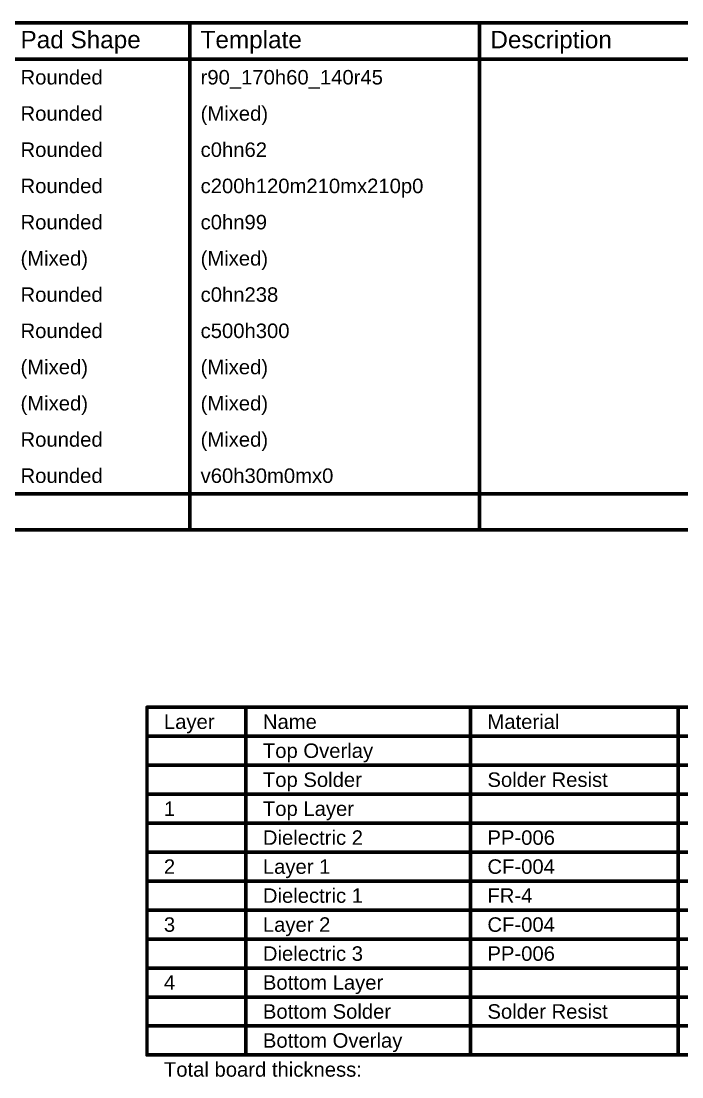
# Model space of a CAD drawing. Header units: inches. Extents: x -2 to 289, y -4 to 187.
# Drawn here: x 150.3 to 219.9, y 75.7 to 186.7 of the extents above; entities that cross this region are included whole.
import ezdxf

# ---------------------------------------------------------------- set-up
doc = ezdxf.new("R2010")
doc.units = ezdxf.units.IN
doc.layers.add('Dimension', color=6, linetype='Continuous')
doc.layers.add('Drill Drawing', color=1, linetype='Continuous')
doc.styles.add('Arial', font='', dxfattribs={"height": 0.2})
doc.styles.get('Arial').set_extended_font_data('Arial')

msp = doc.modelspace()

# ---------------------------------------------------------------- linework, layer by layer
at = {"layer": 'Dimension', "const_width": 0.381}
for points in [[(163.59, 77.98), (163.59, 114.55)], [(163.59, 114.55), (278.88, 114.55)], [(174, 77.98), (174, 114.55)], [(197.62, 77.98), (197.62, 114.55)], [(219.46, 77.98), (219.46, 114.55)], [(163.59, 111.51), (278.88, 111.51)], [(163.59, 108.46), (174, 108.46)], [(174, 108.46), (197.62, 108.46)], [(197.62, 108.46), (219.46, 108.46)], [(219.46, 108.46), (235.96, 108.46)], [(163.59, 105.41), (174, 105.41)], [(174, 105.41), (197.62, 105.41)], [(197.62, 105.41), (219.46, 105.41)], [(219.46, 105.41), (235.96, 105.41)], [(163.59, 102.36), (174, 102.36)], [(174, 102.36), (197.62, 102.36)], [(197.62, 102.36), (219.46, 102.36)], [(219.46, 102.36), (235.96, 102.36)], [(163.59, 99.31), (174, 99.31)], [(174, 99.31), (197.62, 99.31)], [(197.62, 99.31), (219.46, 99.31)], [(219.46, 99.31), (235.96, 99.31)], [(163.59, 96.27), (174, 96.27)], [(174, 96.27), (197.62, 96.27)], [(197.62, 96.27), (219.46, 96.27)], [(219.46, 96.27), (235.96, 96.27)], [(163.59, 93.22), (174, 93.22)], [(174, 93.22), (197.62, 93.22)], [(197.62, 93.22), (219.46, 93.22)], [(219.46, 93.22), (235.96, 93.22)], [(163.59, 90.17), (174, 90.17)], [(174, 90.17), (197.62, 90.17)], [(197.62, 90.17), (219.46, 90.17)], [(219.46, 90.17), (235.96, 90.17)], [(163.59, 87.12), (174, 87.12)], [(174, 87.12), (197.62, 87.12)], [(197.62, 87.12), (219.46, 87.12)], [(219.46, 87.12), (235.96, 87.12)], [(163.59, 84.07), (174, 84.07)], [(174, 84.07), (197.62, 84.07)], [(197.62, 84.07), (219.46, 84.07)], [(219.46, 84.07), (235.96, 84.07)], [(163.59, 81.03), (174, 81.03)], [(174, 81.03), (197.62, 81.03)], [(197.62, 81.03), (219.46, 81.03)], [(219.46, 81.03), (235.96, 81.03)], [(163.59, 77.98), (174, 77.98)], [(174, 77.98), (197.62, 77.98)], [(197.62, 77.98), (219.46, 77.98)], [(219.46, 77.98), (235.96, 77.98)]]:
    msp.add_lwpolyline(points, dxfattribs=at)
at = {"layer": 'Dimension', "const_width": 0.191}
for points in [[(163.5, 114.55, 1), (163.69, 114.55, 1)], [(163.5, 114.55, 1), (163.69, 114.55, 1)], [(173.91, 114.55, 1), (174.1, 114.55, 1)], [(197.52, 114.55, 1), (197.71, 114.55, 1)], [(219.36, 114.55, 1), (219.55, 114.55, 1)], [(163.5, 111.51, 1), (163.69, 111.51, 1)], [(163.5, 108.46, 1), (163.69, 108.46, 1)], [(173.91, 108.46, 1), (174.1, 108.46, 1)], [(173.91, 108.46, 1), (174.1, 108.46, 1)], [(197.52, 108.46, 1), (197.71, 108.46, 1)], [(197.52, 108.46, 1), (197.71, 108.46, 1)], [(219.36, 108.46, 1), (219.55, 108.46, 1)], [(219.36, 108.46, 1), (219.55, 108.46, 1)], [(163.5, 105.41, 1), (163.69, 105.41, 1)], [(173.91, 105.41, 1), (174.1, 105.41, 1)], [(173.91, 105.41, 1), (174.1, 105.41, 1)], [(197.52, 105.41, 1), (197.71, 105.41, 1)], [(197.52, 105.41, 1), (197.71, 105.41, 1)], [(219.36, 105.41, 1), (219.55, 105.41, 1)], [(219.36, 105.41, 1), (219.55, 105.41, 1)], [(163.5, 102.36, 1), (163.69, 102.36, 1)], [(173.91, 102.36, 1), (174.1, 102.36, 1)], [(173.91, 102.36, 1), (174.1, 102.36, 1)], [(197.52, 102.36, 1), (197.71, 102.36, 1)], [(197.52, 102.36, 1), (197.71, 102.36, 1)], [(219.36, 102.36, 1), (219.55, 102.36, 1)], [(219.36, 102.36, 1), (219.55, 102.36, 1)], [(163.5, 99.31, 1), (163.69, 99.31, 1)], [(173.91, 99.31, 1), (174.1, 99.31, 1)], [(173.91, 99.31, 1), (174.1, 99.31, 1)], [(197.52, 99.31, 1), (197.71, 99.31, 1)], [(197.52, 99.31, 1), (197.71, 99.31, 1)], [(219.36, 99.31, 1), (219.55, 99.31, 1)], [(219.36, 99.31, 1), (219.55, 99.31, 1)], [(163.5, 96.27, 1), (163.69, 96.27, 1)], [(173.91, 96.27, 1), (174.1, 96.27, 1)], [(173.91, 96.27, 1), (174.1, 96.27, 1)], [(197.52, 96.27, 1), (197.71, 96.27, 1)], [(197.52, 96.27, 1), (197.71, 96.27, 1)], [(219.36, 96.27, 1), (219.55, 96.27, 1)], [(219.36, 96.27, 1), (219.55, 96.27, 1)], [(163.5, 93.22, 1), (163.69, 93.22, 1)], [(173.91, 93.22, 1), (174.1, 93.22, 1)], [(173.91, 93.22, 1), (174.1, 93.22, 1)], [(197.52, 93.22, 1), (197.71, 93.22, 1)], [(197.52, 93.22, 1), (197.71, 93.22, 1)], [(219.36, 93.22, 1), (219.55, 93.22, 1)], [(219.36, 93.22, 1), (219.55, 93.22, 1)], [(163.5, 90.17, 1), (163.69, 90.17, 1)], [(173.91, 90.17, 1), (174.1, 90.17, 1)], [(173.91, 90.17, 1), (174.1, 90.17, 1)], [(197.52, 90.17, 1), (197.71, 90.17, 1)], [(197.52, 90.17, 1), (197.71, 90.17, 1)], [(219.36, 90.17, 1), (219.55, 90.17, 1)], [(219.36, 90.17, 1), (219.55, 90.17, 1)], [(163.5, 87.12, 1), (163.69, 87.12, 1)], [(173.91, 87.12, 1), (174.1, 87.12, 1)], [(173.91, 87.12, 1), (174.1, 87.12, 1)], [(197.52, 87.12, 1), (197.71, 87.12, 1)], [(197.52, 87.12, 1), (197.71, 87.12, 1)], [(219.36, 87.12, 1), (219.55, 87.12, 1)], [(219.36, 87.12, 1), (219.55, 87.12, 1)], [(163.5, 84.07, 1), (163.69, 84.07, 1)], [(173.91, 84.07, 1), (174.1, 84.07, 1)], [(173.91, 84.07, 1), (174.1, 84.07, 1)], [(197.52, 84.07, 1), (197.71, 84.07, 1)], [(197.52, 84.07, 1), (197.71, 84.07, 1)], [(219.36, 84.07, 1), (219.55, 84.07, 1)], [(219.36, 84.07, 1), (219.55, 84.07, 1)], [(163.5, 81.03, 1), (163.69, 81.03, 1)], [(173.91, 81.03, 1), (174.1, 81.03, 1)], [(173.91, 81.03, 1), (174.1, 81.03, 1)], [(197.52, 81.03, 1), (197.71, 81.03, 1)], [(197.52, 81.03, 1), (197.71, 81.03, 1)], [(219.36, 81.03, 1), (219.55, 81.03, 1)], [(219.36, 81.03, 1), (219.55, 81.03, 1)], [(163.5, 77.98, 1), (163.69, 77.98, 1)], [(163.5, 77.98, 1), (163.69, 77.98, 1)], [(173.91, 77.98, 1), (174.1, 77.98, 1)], [(173.91, 77.98, 1), (174.1, 77.98, 1)], [(173.91, 77.98, 1), (174.1, 77.98, 1)], [(197.52, 77.98, 1), (197.71, 77.98, 1)], [(197.52, 77.98, 1), (197.71, 77.98, 1)], [(197.52, 77.98, 1), (197.71, 77.98, 1)], [(219.36, 77.98, 1), (219.55, 77.98, 1)], [(219.36, 77.98, 1), (219.55, 77.98, 1)], [(219.36, 77.98, 1), (219.55, 77.98, 1)]]:
    msp.add_lwpolyline(points, format="xyb", close=True, dxfattribs=at)
at = {"layer": 'Drill Drawing', "const_width": 0.381}
for points in [[(7.18, 186.54), (289.14, 186.54)], [(168.09, 133.2), (168.09, 186.54)], [(198.56, 133.2), (198.56, 186.54)], [(7.18, 182.73), (289.14, 182.73)], [(7.18, 137.01), (289.14, 137.01)], [(7.18, 133.2), (289.14, 133.2)]]:
    msp.add_lwpolyline(points, dxfattribs=at)
at = {"layer": 'Drill Drawing', "const_width": 0.191}
for points in [[(168, 186.54, 1), (168.19, 186.54, 1)], [(198.47, 186.54, 1), (198.66, 186.54, 1)], [(168, 133.2, 1), (168.19, 133.2, 1)], [(198.47, 133.2, 1), (198.66, 133.2, 1)]]:
    msp.add_lwpolyline(points, format="xyb", close=True, dxfattribs=at)

# ---------------------------------------------------------------- texts
at = {"layer": 'Dimension', "style": 'Arial'}
for s, height, p in [('Layer', 1.524, (165.37, 112.27)), ('Name', 1.524, (175.78, 112.27)), ('Material', 1.524, (199.4, 112.27)), ('Top Overlay', 1.524, (175.78, 109.22)), ('Top Solder', 1.524, (175.78, 106.17)), ('Solder Resist', 1.524, (199.4, 106.17)), ('1', 1.52, (165.37, 103.12)), ('Top Layer', 1.524, (175.78, 103.12)), ('Dielectric 2', 1.524, (175.78, 100.08)), ('PP-006', 1.524, (199.4, 100.08)), ('2', 1.52, (165.37, 97.03)), ('Layer 1', 1.524, (175.78, 97.03)), ('CF-004', 1.524, (199.4, 97.03)), ('Dielectric 1', 1.524, (175.78, 93.98)), ('FR-4', 1.524, (199.4, 93.98)), ('3', 1.52, (165.37, 90.93)), ('Layer 2', 1.524, (175.78, 90.93)), ('CF-004', 1.524, (199.4, 90.93)), ('Dielectric 3', 1.524, (175.78, 87.88)), ('PP-006', 1.524, (199.4, 87.88)), ('4', 1.52, (165.37, 84.84)), ('Bottom Layer', 1.524, (175.78, 84.84)), ('Bottom Solder', 1.524, (175.78, 81.79)), ('Solder Resist', 1.524, (199.4, 81.79)), ('Bottom Overlay', 1.524, (175.78, 78.74)), ('Total board thickness:', 1.524, (165.37, 75.69))]:
    msp.add_text(s, height=height, dxfattribs=at).set_placement(p)
at = {"layer": 'Drill Drawing', "style": 'Arial'}
for s, height, p in [('Pad Shape', 1.829, (150.29, 183.87)), ('Template', 1.829, (169.23, 183.87)), ('Description', 1.8288, (199.71, 183.87)), ('Rounded', 1.524, (150.29, 180.06)), ('r90_170h60_140r45', 1.524, (169.23, 180.06)), ('Rounded', 1.524, (150.29, 176.25)), ('(Mixed)', 1.524, (169.23, 176.25)), ('Rounded', 1.524, (150.29, 172.44)), ('c0hn62', 1.524, (169.23, 172.44)), ('Rounded', 1.524, (150.29, 168.63)), ('c200h120m210mx210p0', 1.524, (169.23, 168.63)), ('Rounded', 1.524, (150.29, 164.82)), ('c0hn99', 1.524, (169.23, 164.82)), ('(Mixed)', 1.524, (150.29, 161.01)), ('(Mixed)', 1.524, (169.23, 161.01)), ('Rounded', 1.524, (150.29, 157.2)), ('c0hn238', 1.524, (169.23, 157.2)), ('Rounded', 1.524, (150.29, 153.39)), ('c500h300', 1.524, (169.23, 153.39)), ('(Mixed)', 1.524, (150.29, 149.58)), ('(Mixed)', 1.524, (169.23, 149.58)), ('(Mixed)', 1.524, (150.29, 145.77)), ('(Mixed)', 1.524, (169.23, 145.77)), ('Rounded', 1.524, (150.29, 141.96)), ('(Mixed)', 1.524, (169.23, 141.96)), ('Rounded', 1.524, (150.29, 138.15)), ('v60h30m0mx0', 1.524, (169.23, 138.15))]:
    msp.add_text(s, height=height, dxfattribs=at).set_placement(p)

doc.saveas('drawing.dxf')
